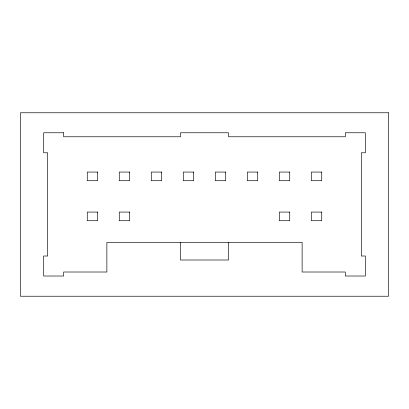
<?xml version="1.0" encoding="UTF-8"?>
<svg xmlns="http://www.w3.org/2000/svg" width="409" height="409" viewBox="0 0 409 409"><rect width="100%" height="100%" fill="white"/><g stroke="black" fill="none" stroke-linecap="round" stroke-linejoin="round"><path stroke-width="0.61" d="M228.508 242.404L228.508 260.006L180.492 260.006L180.492 242.404M388.55 112.766L20.45 112.766L20.45 296.234L388.55 296.234L388.55 112.766M63.661 132.772L43.656 132.772L43.656 152.782L47.659 152.782L47.659 256.008L43.656 256.008L43.656 276.014L63.661 276.014L63.661 272.011L106.872 272.011L106.872 242.404L302.128 242.404L302.128 272.011L345.339 272.011L345.339 276.014L365.344 276.014L365.344 256.008L361.341 256.008L361.341 152.782L365.344 152.782L365.344 132.772L345.339 132.772L345.339 136.775L228.508 136.775L228.508 132.772L180.492 132.772L180.492 136.775L63.661 136.775L63.661 132.772M97.669 172.066L87.27 172.066L87.27 180.706L97.669 180.706L97.669 172.066M129.679 172.066L119.275 172.066L119.275 180.706L129.679 180.706L129.679 172.066M161.688 172.066L151.284 172.066L151.284 180.706L161.688 180.706L161.688 172.066M193.697 172.066L183.293 172.066L183.293 180.706L193.697 180.706L193.697 172.066M225.707 172.066L215.303 172.066L215.303 180.706L225.707 180.706L225.707 172.066M257.716 172.066L247.312 172.066L247.312 180.706L257.716 180.706L257.716 172.066M289.725 172.066L279.321 172.066L279.321 180.706L289.725 180.706L289.725 172.066M321.73 172.066L311.331 172.066L311.331 180.706L321.73 180.706L321.73 172.066M97.669 212.077L87.27 212.077L87.27 220.717L97.669 220.717L97.669 212.077M129.679 212.077L119.275 212.077L119.275 220.717L129.679 220.717L129.679 212.077M289.725 212.077L279.321 212.077L279.321 220.717L289.725 220.717L289.725 212.077M321.73 212.077L311.331 212.077L311.331 220.717L321.73 220.717L321.73 212.077"/></g></svg>
